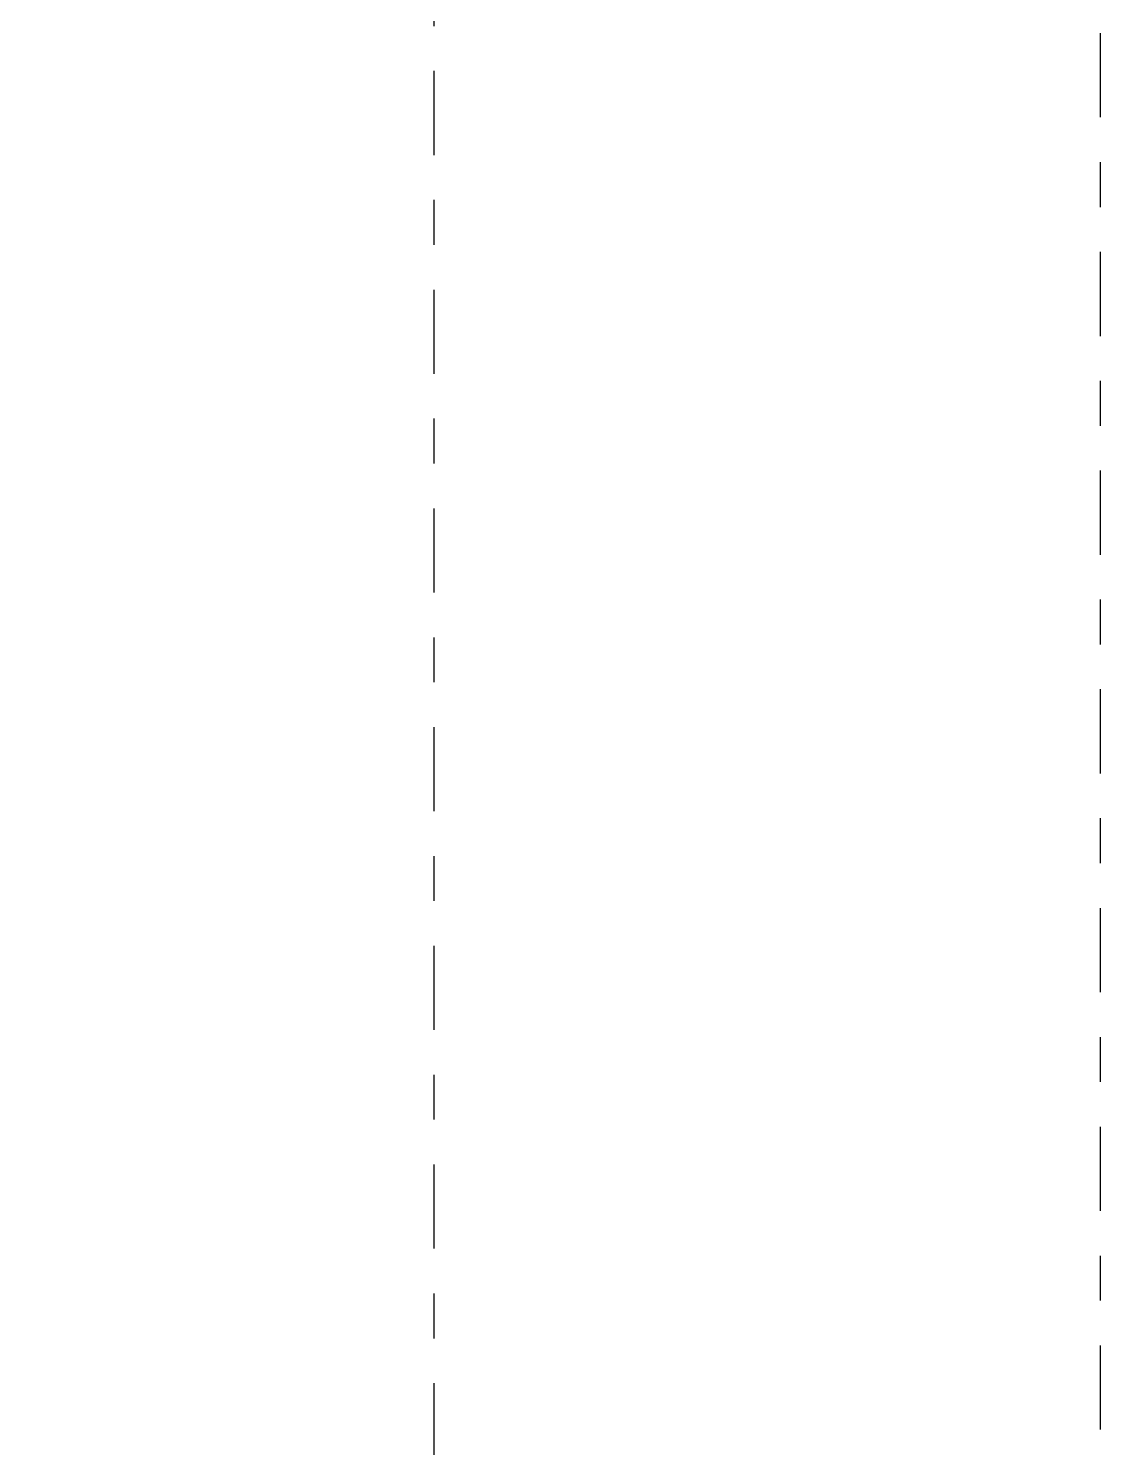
# Model space of a CAD drawing. Header units: inches. Extents: x -81.3 to -8.2, y 163 to 241.3.
# Drawn here: x -49.822 to -47.433, y 205.183 to 208.346 of the extents above; entities that cross this region are included whole.
import ezdxf

# ---------------------------------------------------------------- set-up
doc = ezdxf.new("R2010")
doc.units = ezdxf.units.IN
doc.header["$MEASUREMENT"] = 0
doc.linetypes.add('CENTER', pattern=[2, 1.25, -0.25, 0.25, -0.25])
doc.layers.add('DIM', color=3, linetype='Continuous', lineweight=13)
doc.layers.add('REBAR', color=2, linetype='CENTER', lineweight=30)
doc.styles.add('ARCTEXT', font='arctext.shx', dxfattribs={"width": 0.85})
doc.dimstyles.new('ARCTEXT1-4', dxfattribs={"dimtxt": 4, "dimasz": 2, "dimexe": 2, "dimexo": 2, "dimgap": 2, "dimtad": 1, "dimdec": 4, "dimzin": 3, "dimdsep": 46, "dimlunit": 4, "dimtxsty": 'ARCTEXT', "dimblk": 'ARCHTICK', "dimcen": 2, "dimaunit": 1, "dimadec": 0, "dimazin": 0, "dimtfac": 1, "dimtdec": 4, "dimtmove": 2, "dimatfit": 3, "dimldrblk": 'arrow', "dimfxl": 1, "dimtolj": 1, "dimtzin": 0, "dimarcsym": 0})

# ---------------------------------------------------------------- blocks, each defined once
blk = doc.blocks.new('_ArchTick')
at = {"color": 0, "linetype": 'ByBlock', "const_width": 0.15}
blk.add_lwpolyline([(-0.5, -0.5), (0.5, 0.5)], dxfattribs=at)
blk = doc.blocks.new('arrow')
at = {"layer": 'DIM'}
blk.add_hatch(color=253, dxfattribs=at).paths.add_polyline_path([(-2, 0.5), (-2, -0.5), (0, 0)])
at = {"layer": 'DIM', "lineweight": 9}
for points in [[(-2, 0.9832), (-2, 0.5), (-2.4688, 0.6172)], [(0.3743, 0.0936), (0, 0)], [(0.3743, -0.0936), (0, 0)], [(-2, -0.9832), (-2, -0.5), (-2.4688, -0.6172)]]:
    blk.add_lwpolyline(points, dxfattribs=at)
at = {"layer": 'DIM', "lineweight": 15}
blk.add_lwpolyline([(0, 0), (-2, -0.5), (-2, 0.5), (0, 0)], dxfattribs=at)

msp = doc.modelspace()

# ---------------------------------------------------------------- linework, layer by layer
at = {"layer": 'REBAR', "ltscale": 0.15}
for p, q in [((-48.918, 240.4264), (-48.918, 184.6083)), ((-47.4327, 185.7231), (-47.4327, 238.9411))]:
    msp.add_line(p, q, dxfattribs=at)

# ---------------------------------------------------------------- leaders
at = {"layer": 'DIM'}
msp.add_leader([(-48.149, 203.1366), (-64.3473, 206.1009), (-65.3473, 206.1009)], dimstyle='ARCTEXT1-4', override={"dimasz": 0.5, "dimtad": 0}, dxfattribs=at)

doc.saveas('drawing.dxf')
